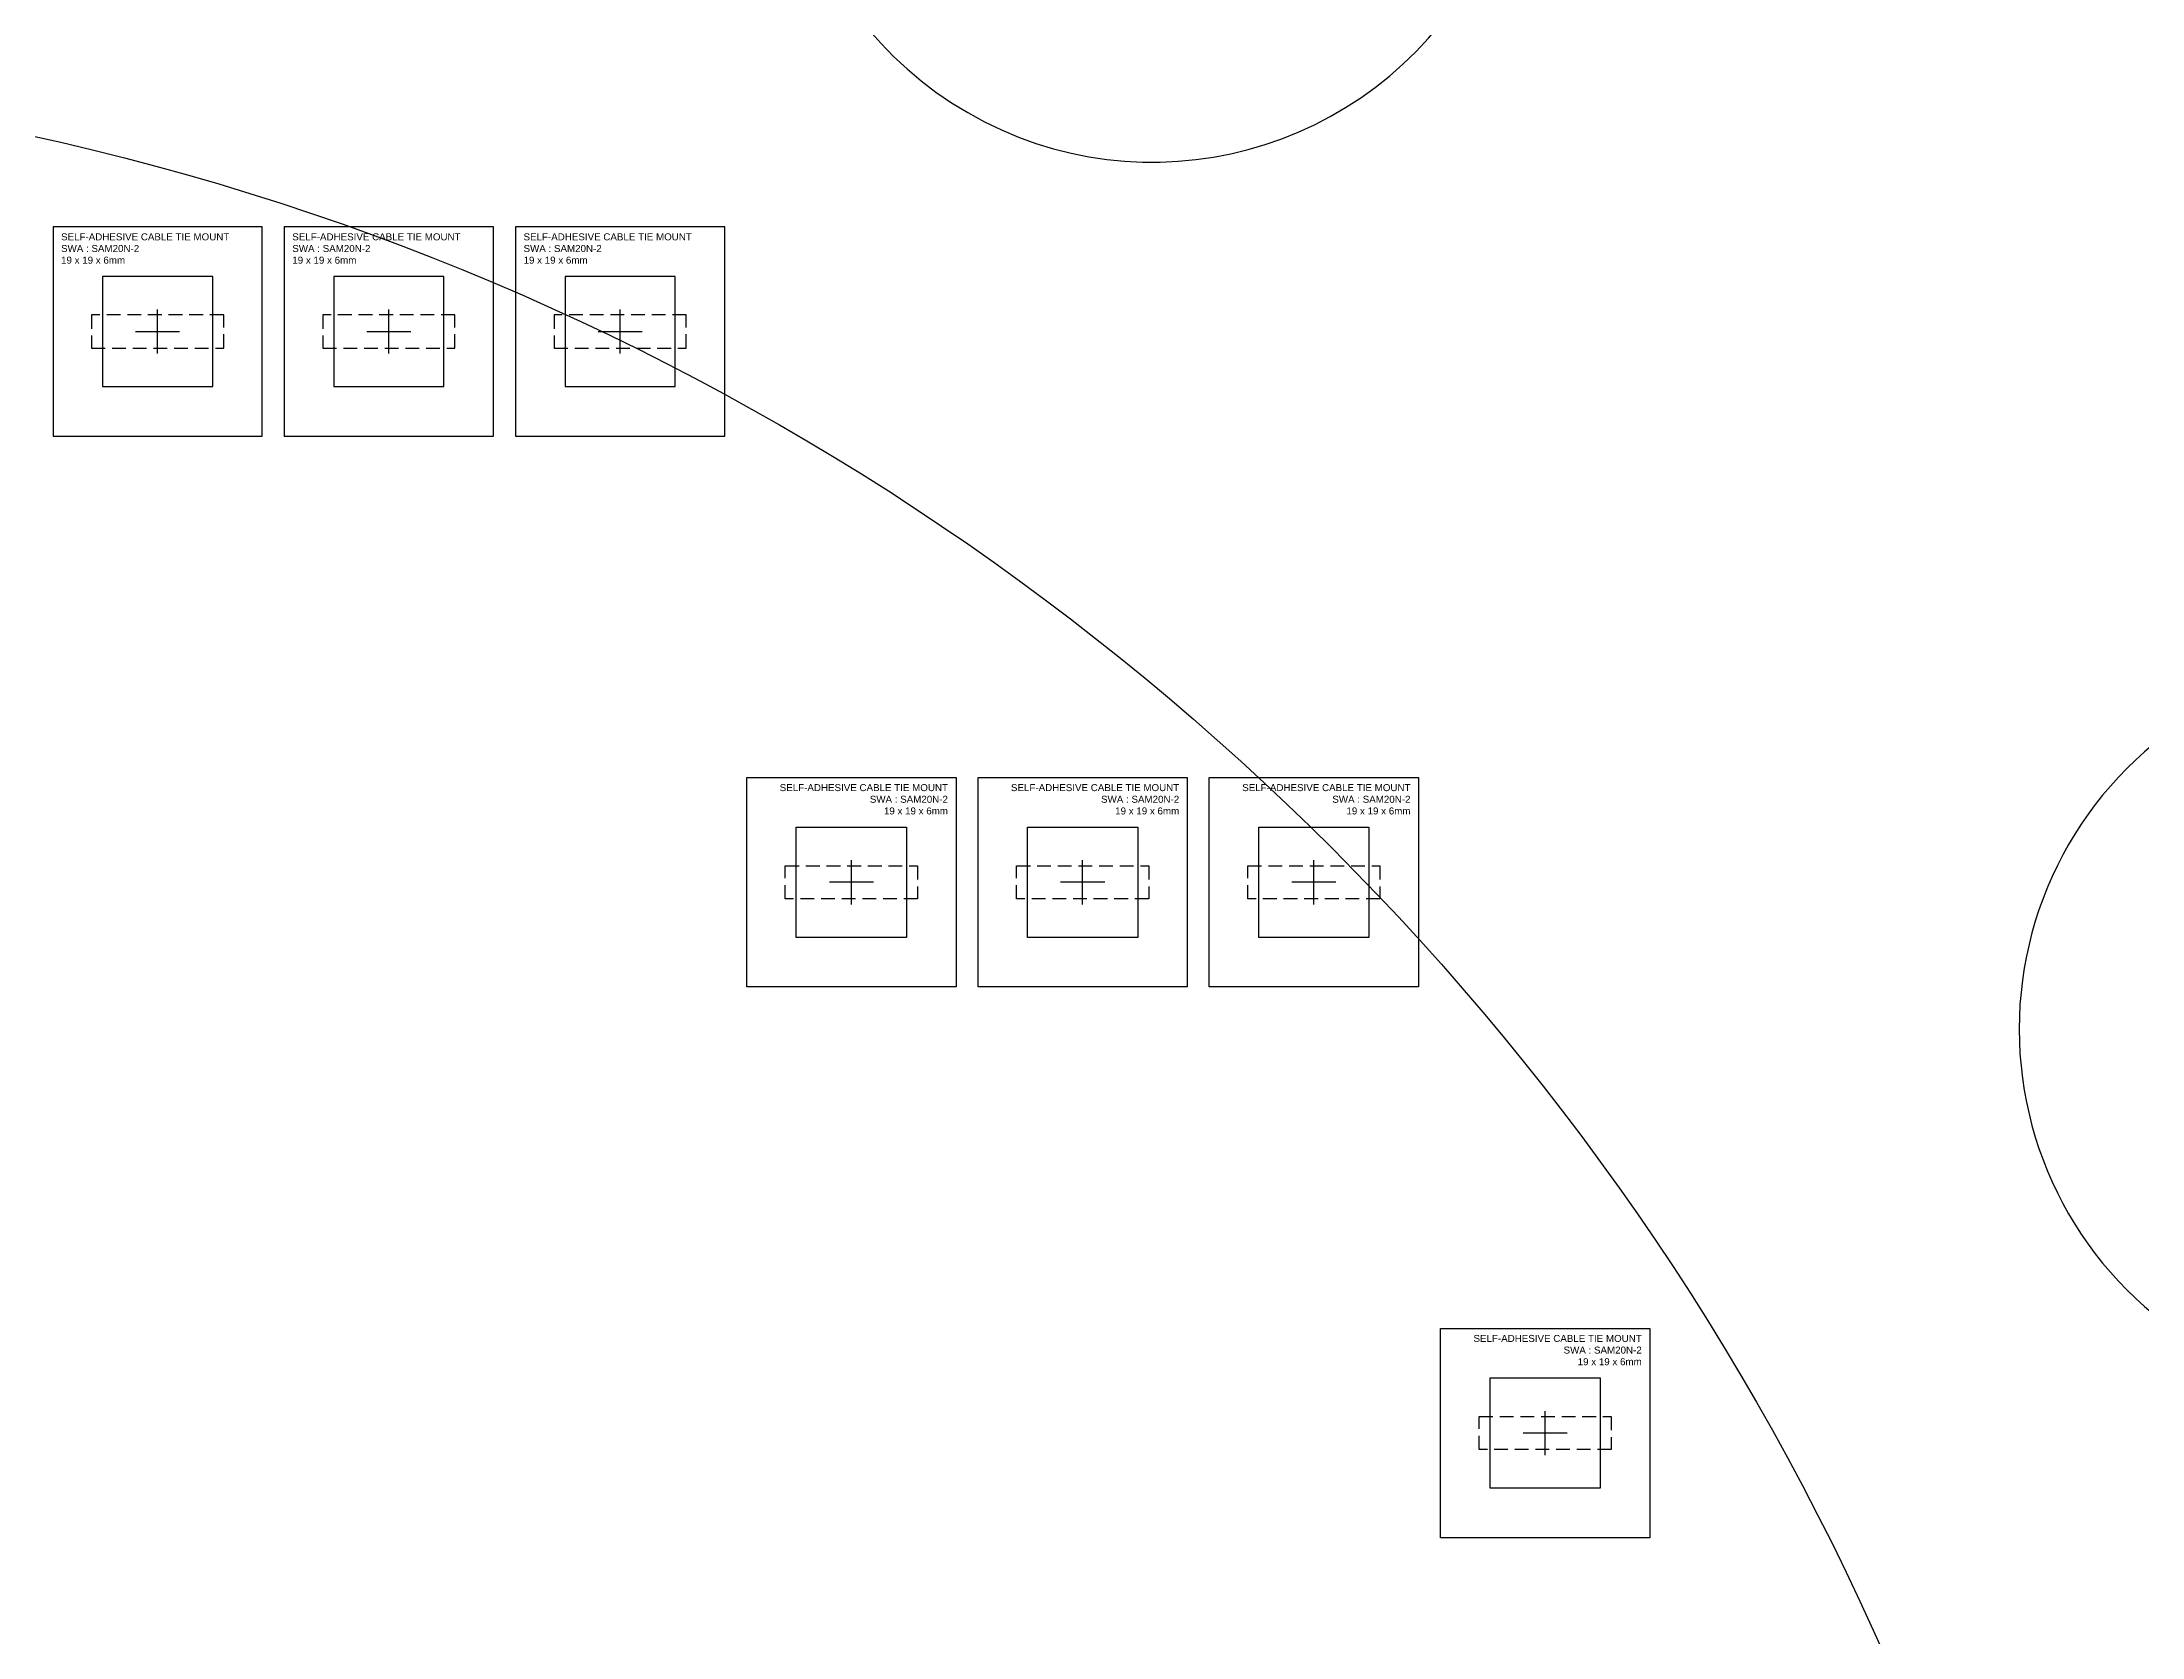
# Model space of a CAD drawing. Header units: millimetres. Extents: x 1440 to 4320, y -880 to 0.
# Drawn here: x 2932.5 to 3123.2, y -341.8 to -197.1 of the extents above; entities that cross this region are included whole.
import ezdxf

# ---------------------------------------------------------------- set-up
doc = ezdxf.new("R2010")
doc.units = ezdxf.units.MM
doc.header["$LTSCALE"] = 10
doc.header["$MEASUREMENT"] = 0
doc.linetypes.add('DASHED', pattern=[0.75, 0.5, -0.25])
for name, color, linetype in [('Component', 210, 'Continuous'), ('Outer Face', 253, 'Continuous'), ('vero Pins', 30, 'Continuous')]:
    doc.layers.add(name, color=color, linetype=linetype)
doc.styles.get("Standard").update_dxf_attribs({"font": 'arial.ttf'})

# ---------------------------------------------------------------- blocks, each defined once
blk = doc.blocks.new('*U135')
at = {"layer": 'Outer Face'}
blk.add_lwpolyline([(33.33, 33.54), (-33.33, 33.54, 1), (-33.33, -33.54), (33.33, -33.54, 1)], format="xyb", close=True, dxfattribs=at)
blk = doc.blocks.new('*U136')
at = {"layer": 'vero Pins', "color": 0, "linetype": 'ByBlock', "lineweight": -2, "transparency": 16777216}
for p, rotation in [((3050, -145.55), 239.9999999999998), ((3174.45, -270), 209.9999999999999)]:
    blk.add_blockref('*U135', p, dxfattribs=dict(at, rotation=rotation))

msp = doc.modelspace()

# ---------------------------------------------------------------- linework, layer by layer
at = {"layer": 'Component'}
for points in [[(2933.5, -213.83), (2933.5, -232.83), (2952.5, -232.83), (2952.5, -213.83)], [(2954.5, -213.83), (2954.5, -232.83), (2973.5, -232.83), (2973.5, -213.83)], [(2975.5, -213.83), (2975.5, -232.83), (2994.5, -232.83), (2994.5, -213.83)], [(2938, -218.33), (2938, -228.33), (2948, -228.33), (2948, -218.33)], [(2959, -218.33), (2959, -228.33), (2969, -228.33), (2969, -218.33)], [(2980, -218.33), (2980, -228.33), (2990, -228.33), (2990, -218.33)], [(3015.5, -263.83), (3015.5, -282.83), (2996.5, -282.83), (2996.5, -263.83)], [(3036.5, -263.83), (3036.5, -282.83), (3017.5, -282.83), (3017.5, -263.83)], [(3057.5, -263.83), (3057.5, -282.83), (3038.5, -282.83), (3038.5, -263.83)], [(3011, -268.33), (3011, -278.33), (3001, -278.33), (3001, -268.33)], [(3032, -268.33), (3032, -278.33), (3022, -278.33), (3022, -268.33)], [(3053, -268.33), (3053, -278.33), (3043, -278.33), (3043, -268.33)], [(3078.5, -313.83), (3078.5, -332.83), (3059.5, -332.83), (3059.5, -313.83)], [(3074, -318.33), (3074, -328.33), (3064, -328.33), (3064, -318.33)]]:
    msp.add_lwpolyline(points, close=True, dxfattribs=at)
at = {"layer": 'Component', "color": 252, "linetype": 'DASHED', "ltscale": 0.25}
for points in [[(2949, -221.83), (2937, -221.83), (2937, -224.83), (2949, -224.83)], [(2970, -221.83), (2958, -221.83), (2958, -224.83), (2970, -224.83)], [(2991, -221.83), (2979, -221.83), (2979, -224.83), (2991, -224.83)], [(3000, -271.83), (3012, -271.83), (3012, -274.83), (3000, -274.83)], [(3021, -271.83), (3033, -271.83), (3033, -274.83), (3021, -274.83)], [(3042, -271.83), (3054, -271.83), (3054, -274.83), (3042, -274.83)], [(3063, -321.83), (3075, -321.83), (3075, -324.83), (3063, -324.83)]]:
    msp.add_lwpolyline(points, close=True, dxfattribs=at)
at = {"layer": 'Component'}
for points in [[(2943, -225.34), (2943, -221.33)], [(2964, -225.34), (2964, -221.33)], [(2985, -225.34), (2985, -221.33)], [(2941, -223.33), (2945, -223.33)], [(2962, -223.33), (2966, -223.33)], [(2983, -223.33), (2987, -223.33)], [(3006, -275.34), (3006, -271.33)], [(3027, -275.34), (3027, -271.33)], [(3048, -275.34), (3048, -271.33)], [(3008, -273.33), (3004, -273.33)], [(3029, -273.33), (3025, -273.33)], [(3050, -273.33), (3046, -273.33)], [(3069, -325.34), (3069, -321.33)], [(3071, -323.33), (3067, -323.33)]]:
    msp.add_lwpolyline(points, dxfattribs=at)
at = {"layer": 'Outer Face'}
msp.add_circle((2880, -440), 240, dxfattribs=at)

# ---------------------------------------------------------------- block references
at = {"layer": 'vero Pins'}
msp.add_blockref('*U136', (0, 0), dxfattribs=at)

# ---------------------------------------------------------------- texts
at = {"layer": 'Component', "char_height": 0.635, "width": 17.0886}
for insert, attachment_point in [((2934.23, -214.42), 1), ((2955.23, -214.42), 1), ((2976.23, -214.42), 1), ((3014.77, -264.42), 3), ((3035.77, -264.42), 3), ((3056.77, -264.42), 3), ((3077.77, -314.42), 3)]:
    msp.add_mtext('SELF-ADHESIVE CABLE TIE MOUNT\\PSWA : SAM20N-2\\P19 x 19 x 6mm', dxfattribs=dict(at, insert=insert, attachment_point=attachment_point))

doc.saveas('drawing.dxf')
